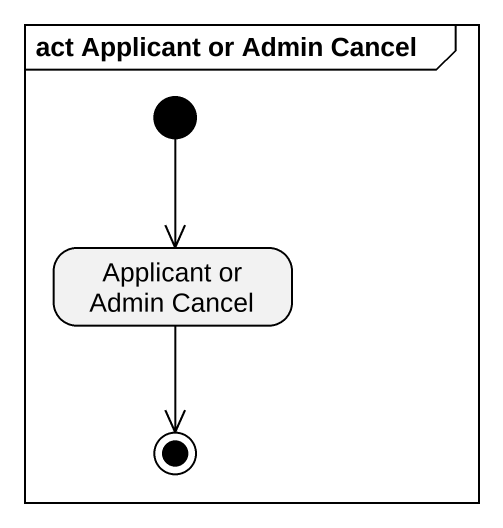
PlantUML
@startuml
mainframe act Applicant or Admin Cancel
hide empty description
state "Applicant or Admin Cancel" as Applicant_or_Admin_Cancel
[*] --> Applicant_or_Admin_Cancel
Applicant_or_Admin_Cancel --> [*]
@enduml
